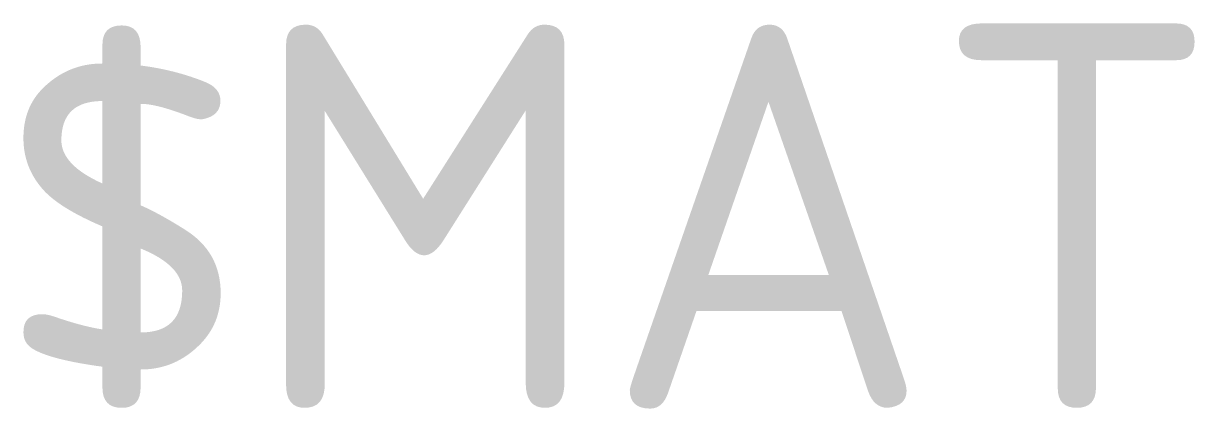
# Model space of a CAD drawing. Extents: x -2.79 to 2.71, y -0.97 to 0.83.
import ezdxf
from ezdxf.enums import TextEntityAlignment as Align

# ---------------------------------------------------------------- set-up
doc = ezdxf.new("R2010")
doc.units = 0
doc.header["$LTSCALE"] = 0.2
doc.styles.add('NLCS-ISO', font='NLCS-ISO.ttf')

msp = doc.modelspace()

# ---------------------------------------------------------------- texts
at = {"ltscale": 0.1, "style": 'NLCS-ISO'}
msp.add_attdef('$MAT', text='***%%c***', height=1.8, dxfattribs=at).set_placement((-0.0428, -0.0713), align=Align.MIDDLE_CENTER)

doc.saveas('drawing.dxf')
